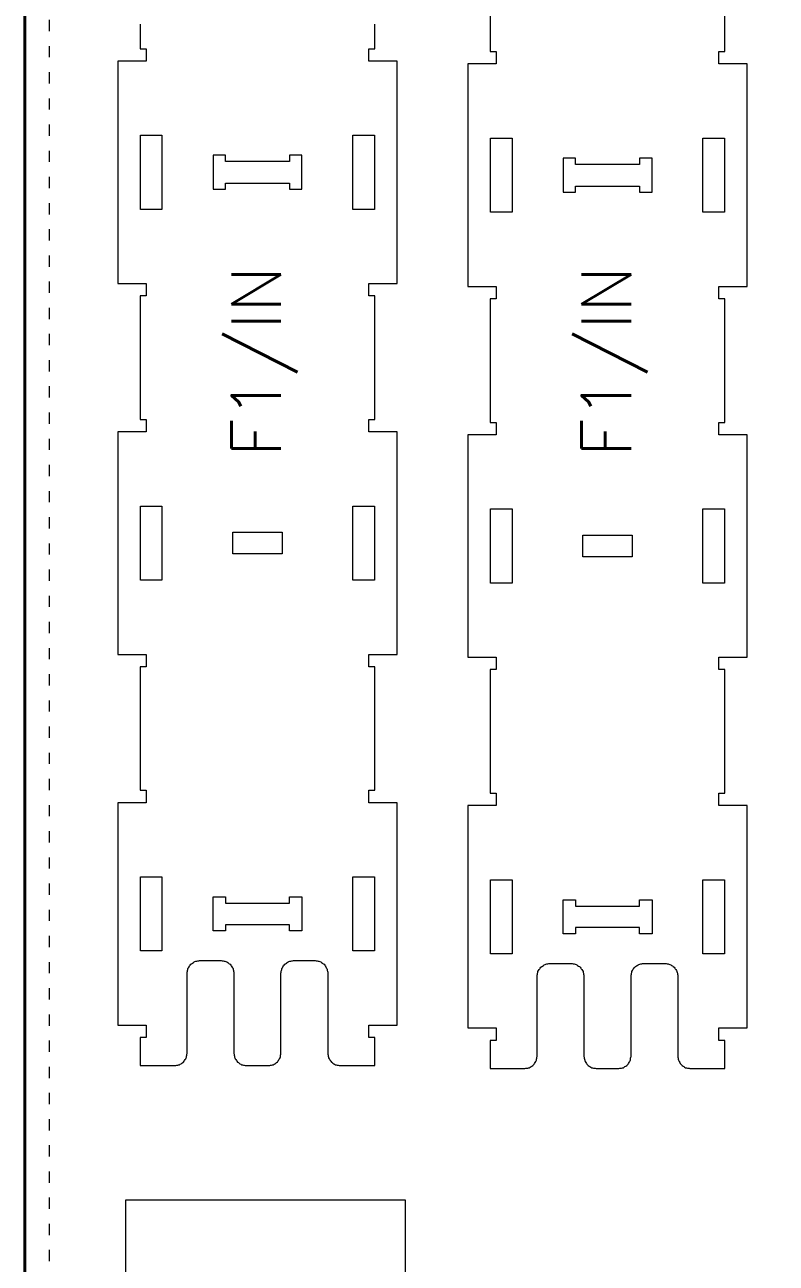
# Model space of a CAD drawing. Header units: millimetres. Extents: x 481 to 28351, y -1147 to 6765.
# Drawn here: x 5464 to 6073, y 4761 to 5763 of the extents above; entities that cross this region are included whole.
import ezdxf

# ---------------------------------------------------------------- set-up
doc = ezdxf.new("R2010")
doc.units = ezdxf.units.MM
doc.linetypes.add('DGN Style 5', pattern=[21.175771, 9.07533, -12.10044])
for name, color, linetype, lineweight in [('0_NOPRINT_TOLERANCE', 7, 'DGN Style 5', 0), ('BOARD_18MM_BIRCH-PLY', 73, 'Continuous', 40), ('CUTOUT_18MM_INSIDE', 151, 'Continuous', 0), ('CUTOUT_18MM_OUTSIDE', 201, 'Continuous', 0)]:
    doc.layers.add(name, color=color, linetype=linetype, lineweight=lineweight)
doc.layers.add('1_ANYTOOL_1MMDEEP_INSIDE', color=2, linetype='Continuous')
doc.styles.get("Standard").update_dxf_attribs({"font": 'romans.shx', "bigfont": 'hztxt.shx'})

msp = doc.modelspace()

# ---------------------------------------------------------------- linework, layer by layer
at = {"layer": '0_NOPRINT_TOLERANCE'}
msp.add_lwpolyline([(5484.3, 6463.6), (6664.3, 6463.6), (6664.3, 4063.6), (5484.3, 4063.6)], close=True, dxfattribs=at)
msp.add_lwpolyline([(5484.3, 6463.6), (6664.3, 6463.6), (6664.3, 4063.6), (5484.3, 4063.6)], close=True, dxfattribs=at)
at = {"layer": 'BOARD_18MM_BIRCH-PLY'}
msp.add_lwpolyline([(5464.3, 6483.6), (6684.3, 6483.6), (6684.3, 4043.6), (5464.3, 4043.6), (5464.3, 6483.6)], dxfattribs=at)
at = {"layer": 'CUTOUT_18MM_INSIDE'}
for points in [[(5575.4, 5613.4), (5571.8, 5613.4), (5568.7, 5613.4), (5565.1, 5613.4), (5561.5, 5613.4), (5557.9, 5613.4), (5557.9, 5625.4), (5557.9, 5637.4), (5557.9, 5649.4), (5557.9, 5661.4), (5557.9, 5673.4), (5561.5, 5673.4), (5565.1, 5673.4), (5568.7, 5673.4), (5571.8, 5673.4), (5575.4, 5673.4), (5575.4, 5667.4), (5575.4, 5661.4), (5575.4, 5655.4), (5575.4, 5649.4), (5575.4, 5643.4), (5575.4, 5637.4), (5575.4, 5631.4), (5575.4, 5625.4), (5575.4, 5619.4)], [(5729.9, 5673.4), (5733.5, 5673.4), (5736.9, 5673.4), (5740.2, 5673.4), (5743.8, 5673.4), (5747.4, 5673.4), (5747.4, 5661.4), (5747.4, 5649.4), (5747.4, 5637.4), (5747.4, 5625.4), (5747.4, 5613.4), (5743.8, 5613.4), (5740.2, 5613.4), (5736.9, 5613.4), (5733.5, 5613.4), (5729.9, 5613.4), (5729.9, 5619.4), (5729.9, 5625.4), (5729.9, 5631.4), (5729.9, 5637.4), (5729.9, 5643.4), (5729.9, 5649.4), (5729.9, 5655.4), (5729.9, 5661.4), (5729.9, 5667.4)], [(5858.7, 5611.1), (5855.1, 5611.1), (5852, 5611.1), (5848.4, 5611.1), (5844.8, 5611.1), (5841.2, 5611.1), (5841.2, 5623.1), (5841.2, 5635.1), (5841.2, 5647.1), (5841.2, 5659.1), (5841.2, 5671.1), (5844.8, 5671.1), (5848.4, 5671.1), (5852, 5671.1), (5855.1, 5671.1), (5858.7, 5671.1), (5858.7, 5665.1), (5858.7, 5659.1), (5858.7, 5653.1), (5858.7, 5647.1), (5858.7, 5641.1), (5858.7, 5635.1), (5858.7, 5629.1), (5858.7, 5623.1), (5858.7, 5617.1)], [(6013.2, 5671.1), (6016.8, 5671.1), (6020.2, 5671.1), (6023.5, 5671.1), (6027.1, 5671.1), (6030.7, 5671.1), (6030.7, 5659.1), (6030.7, 5647.1), (6030.7, 5635.1), (6030.7, 5623.1), (6030.7, 5611.1), (6027.1, 5611.1), (6023.5, 5611.1), (6020.2, 5611.1), (6016.8, 5611.1), (6013.2, 5611.1), (6013.2, 5617.1), (6013.2, 5623.1), (6013.2, 5629.1), (6013.2, 5635.1), (6013.2, 5641.1), (6013.2, 5647.1), (6013.2, 5653.1), (6013.2, 5659.1), (6013.2, 5665.1)], [(5688.7, 5629.7), (5688.7, 5635.3), (5688.7, 5640.6), (5688.7, 5646.2), (5688.7, 5651.6), (5688.7, 5657.2), (5686.7, 5657.2), (5684.7, 5657.2), (5682.7, 5657.2), (5680.7, 5657.2), (5678.7, 5657.2), (5678.7, 5656.2), (5678.7, 5655.2), (5678.7, 5654.2), (5678.7, 5653.2), (5678.7, 5652.2), (5677.5, 5652.2), (5676.3, 5652.2), (5675.1, 5652.2), (5673.9, 5652.2), (5672.7, 5652.2), (5664.7, 5652.2), (5656.7, 5652.2), (5648.7, 5652.2), (5640.7, 5652.2), (5632.7, 5652.2), (5631.5, 5652.2), (5630.3, 5652.2), (5629.1, 5652.2), (5627.9, 5652.2), (5626.7, 5652.2), (5626.7, 5653.2), (5626.7, 5654.2), (5626.7, 5655.2), (5626.7, 5656.2), (5626.7, 5657.2), (5624.7, 5657.2), (5622.7, 5657.2), (5620.7, 5657.2), (5618.7, 5657.2), (5616.7, 5657.2), (5616.7, 5651.6), (5616.7, 5646.2), (5616.7, 5640.6), (5616.7, 5635.3), (5616.7, 5629.7), (5618.7, 5629.7), (5620.7, 5629.7), (5622.7, 5629.7), (5624.7, 5629.7), (5626.7, 5629.7), (5626.7, 5630.7), (5626.7, 5631.7), (5626.7, 5632.7), (5626.7, 5633.7), (5626.7, 5634.7), (5627.9, 5634.7), (5629.1, 5634.7), (5630.3, 5634.7), (5631.5, 5634.7), (5632.7, 5634.7), (5640.7, 5634.7), (5648.7, 5634.7), (5656.7, 5634.7), (5664.7, 5634.7), (5672.7, 5634.7), (5673.9, 5634.7), (5675.1, 5634.7), (5676.3, 5634.7), (5677.5, 5634.7), (5678.7, 5634.7), (5678.7, 5633.7), (5678.7, 5632.7), (5678.7, 5631.7), (5678.7, 5630.7), (5678.7, 5629.7), (5680.7, 5629.7), (5682.7, 5629.7), (5684.7, 5629.7), (5686.7, 5629.7)], [(5972, 5627.3), (5972, 5632.9), (5972, 5638.3), (5972, 5643.9), (5972, 5649.2), (5972, 5654.8), (5970, 5654.8), (5968, 5654.8), (5966, 5654.8), (5964, 5654.8), (5962, 5654.8), (5962, 5653.8), (5962, 5652.8), (5962, 5651.8), (5962, 5650.8), (5962, 5649.8), (5960.8, 5649.8), (5959.6, 5649.8), (5958.4, 5649.8), (5957.2, 5649.8), (5956, 5649.8), (5948, 5649.8), (5940, 5649.8), (5932, 5649.8), (5924, 5649.8), (5916, 5649.8), (5914.8, 5649.8), (5913.6, 5649.8), (5912.4, 5649.8), (5911.2, 5649.8), (5910, 5649.8), (5910, 5650.8), (5910, 5651.8), (5910, 5652.8), (5910, 5653.8), (5910, 5654.8), (5908, 5654.8), (5906, 5654.8), (5904, 5654.8), (5902, 5654.8), (5900, 5654.8), (5900, 5649.2), (5900, 5643.9), (5900, 5638.3), (5900, 5632.9), (5900, 5627.3), (5902, 5627.3), (5904, 5627.3), (5906, 5627.3), (5908, 5627.3), (5910, 5627.3), (5910, 5628.3), (5910, 5629.3), (5910, 5630.3), (5910, 5631.3), (5910, 5632.3), (5911.2, 5632.3), (5912.4, 5632.3), (5913.6, 5632.3), (5914.8, 5632.3), (5916, 5632.3), (5924, 5632.3), (5932, 5632.3), (5940, 5632.3), (5948, 5632.3), (5956, 5632.3), (5957.2, 5632.3), (5958.4, 5632.3), (5959.6, 5632.3), (5960.8, 5632.3), (5962, 5632.3), (5962, 5631.3), (5962, 5630.3), (5962, 5629.3), (5962, 5628.3), (5962, 5627.3), (5964, 5627.3), (5966, 5627.3), (5968, 5627.3), (5970, 5627.3)], [(5575.4, 5373.4), (5575.4, 5361.4), (5575.4, 5349.4), (5575.4, 5337.4), (5575.4, 5325.4), (5575.4, 5313.4), (5571.8, 5313.4), (5568.7, 5313.4), (5565.1, 5313.4), (5561.5, 5313.4), (5557.9, 5313.4), (5557.9, 5325.4), (5557.9, 5337.4), (5557.9, 5349.4), (5557.9, 5361.4), (5557.9, 5373.4), (5561.5, 5373.4), (5565.1, 5373.4), (5568.7, 5373.4), (5571.8, 5373.4)], [(5747.4, 5313.4), (5743.8, 5313.4), (5740.2, 5313.4), (5736.9, 5313.4), (5733.5, 5313.4), (5729.9, 5313.4), (5729.9, 5325.4), (5729.9, 5337.4), (5729.9, 5349.4), (5729.9, 5361.4), (5729.9, 5373.4), (5733.5, 5373.4), (5736.9, 5373.4), (5740.2, 5373.4), (5743.8, 5373.4), (5747.4, 5373.4), (5747.4, 5361.4), (5747.4, 5349.4), (5747.4, 5337.4), (5747.4, 5325.4)], [(5858.7, 5371.1), (5858.7, 5359.1), (5858.7, 5347.1), (5858.7, 5335.1), (5858.7, 5323.1), (5858.7, 5311.1), (5855.1, 5311.1), (5852, 5311.1), (5848.4, 5311.1), (5844.8, 5311.1), (5841.2, 5311.1), (5841.2, 5323.1), (5841.2, 5335.1), (5841.2, 5347.1), (5841.2, 5359.1), (5841.2, 5371.1), (5844.8, 5371.1), (5848.4, 5371.1), (5852, 5371.1), (5855.1, 5371.1)], [(6030.7, 5311.1), (6027.1, 5311.1), (6023.5, 5311.1), (6020.2, 5311.1), (6016.8, 5311.1), (6013.2, 5311.1), (6013.2, 5323.1), (6013.2, 5335.1), (6013.2, 5347.1), (6013.2, 5359.1), (6013.2, 5371.1), (6016.8, 5371.1), (6020.2, 5371.1), (6023.5, 5371.1), (6027.1, 5371.1), (6030.7, 5371.1), (6030.7, 5359.1), (6030.7, 5347.1), (6030.7, 5335.1), (6030.7, 5323.1)], [(5632.7, 5352.2), (5640.7, 5352.2), (5648.7, 5352.2), (5656.7, 5352.2), (5664.7, 5352.2), (5672.7, 5352.2), (5672.7, 5348.6), (5672.7, 5345.2), (5672.7, 5341.9), (5672.7, 5338.3), (5672.7, 5334.7), (5664.7, 5334.7), (5656.7, 5334.7), (5648.7, 5334.7), (5640.7, 5334.7), (5632.7, 5334.7), (5632.7, 5338.3), (5632.7, 5341.9), (5632.7, 5345.2), (5632.7, 5348.6)], [(5916, 5349.8), (5924, 5349.8), (5932, 5349.8), (5940, 5349.8), (5948, 5349.8), (5956, 5349.8), (5956, 5346.2), (5956, 5342.9), (5956, 5339.5), (5956, 5335.9), (5956, 5332.3), (5948, 5332.3), (5940, 5332.3), (5932, 5332.3), (5924, 5332.3), (5916, 5332.3), (5916, 5335.9), (5916, 5339.5), (5916, 5342.9), (5916, 5346.2)], [(5575.4, 5073.4), (5575.4, 5061.4), (5575.4, 5049.4), (5575.4, 5037.4), (5575.4, 5025.4), (5575.4, 5013.4), (5571.8, 5013.4), (5568.7, 5013.4), (5565.1, 5013.4), (5561.5, 5013.4), (5557.9, 5013.4), (5557.9, 5025.4), (5557.9, 5037.4), (5557.9, 5049.4), (5557.9, 5061.4), (5557.9, 5073.4), (5561.5, 5073.4), (5565.1, 5073.4), (5568.7, 5073.4), (5571.8, 5073.4)], [(5747.4, 5013.4), (5743.8, 5013.4), (5740.2, 5013.4), (5736.9, 5013.4), (5733.5, 5013.4), (5729.9, 5013.4), (5729.9, 5025.4), (5729.9, 5037.4), (5729.9, 5049.4), (5729.9, 5061.4), (5729.9, 5073.4), (5733.5, 5073.4), (5736.9, 5073.4), (5740.2, 5073.4), (5743.8, 5073.4), (5747.4, 5073.4), (5747.4, 5061.4), (5747.4, 5049.4), (5747.4, 5037.4), (5747.4, 5025.4)], [(5858.7, 5071.1), (5858.7, 5059.1), (5858.7, 5047.1), (5858.7, 5035.1), (5858.7, 5023.1), (5858.7, 5011.1), (5855.1, 5011.1), (5852, 5011.1), (5848.4, 5011.1), (5844.8, 5011.1), (5841.2, 5011.1), (5841.2, 5023.1), (5841.2, 5035.1), (5841.2, 5047.1), (5841.2, 5059.1), (5841.2, 5071.1), (5844.8, 5071.1), (5848.4, 5071.1), (5852, 5071.1), (5855.1, 5071.1)], [(6030.7, 5011.1), (6027.1, 5011.1), (6023.5, 5011.1), (6020.2, 5011.1), (6016.8, 5011.1), (6013.2, 5011.1), (6013.2, 5023.1), (6013.2, 5035.1), (6013.2, 5047.1), (6013.2, 5059.1), (6013.2, 5071.1), (6016.8, 5071.1), (6020.2, 5071.1), (6023.5, 5071.1), (6027.1, 5071.1), (6030.7, 5071.1), (6030.7, 5059.1), (6030.7, 5047.1), (6030.7, 5035.1), (6030.7, 5023.1)], [(5678.7, 5029.7), (5678.7, 5030.7), (5678.7, 5031.7), (5678.7, 5032.7), (5678.7, 5033.7), (5678.7, 5034.7), (5668.3, 5034.7), (5657.9, 5034.7), (5647.5, 5034.7), (5637.1, 5034.7), (5626.7, 5034.7), (5626.7, 5033.7), (5626.7, 5032.7), (5626.7, 5031.7), (5626.7, 5030.7), (5626.7, 5029.7), (5624.7, 5029.7), (5622.7, 5029.7), (5620.7, 5029.7), (5618.7, 5029.7), (5616.7, 5029.7), (5616.7, 5035.3), (5616.7, 5040.6), (5616.7, 5046), (5616.7, 5051.6), (5616.7, 5057.2), (5618.7, 5057.2), (5620.7, 5057.2), (5622.7, 5057.2), (5624.7, 5057.2), (5626.7, 5057.2), (5626.7, 5056.2), (5626.7, 5055.2), (5626.7, 5054.2), (5626.7, 5053.2), (5626.7, 5052.2), (5637.1, 5052.2), (5647.5, 5052.2), (5657.9, 5052.2), (5668.3, 5052.2), (5678.7, 5052.2), (5678.7, 5053.2), (5678.7, 5054.2), (5678.7, 5055.2), (5678.7, 5056.2), (5678.7, 5057.2), (5680.7, 5057.2), (5682.7, 5057.2), (5684.7, 5057.2), (5686.7, 5057.2), (5688.7, 5057.2), (5688.7, 5051.6), (5688.7, 5046), (5688.7, 5040.6), (5688.7, 5035.3), (5688.7, 5029.7), (5686.7, 5029.7), (5684.7, 5029.7), (5682.7, 5029.7), (5680.7, 5029.7)], [(5962, 5027.3), (5962, 5028.3), (5962, 5029.3), (5962, 5030.3), (5962, 5031.3), (5962, 5032.3), (5951.6, 5032.3), (5941.2, 5032.3), (5930.8, 5032.3), (5920.4, 5032.3), (5910, 5032.3), (5910, 5031.3), (5910, 5030.3), (5910, 5029.3), (5910, 5028.3), (5910, 5027.3), (5908, 5027.3), (5906, 5027.3), (5904, 5027.3), (5902, 5027.3), (5900, 5027.3), (5900, 5032.9), (5900, 5038.3), (5900, 5043.6), (5900, 5049.2), (5900, 5054.8), (5902, 5054.8), (5904, 5054.8), (5906, 5054.8), (5908, 5054.8), (5910, 5054.8), (5910, 5053.8), (5910, 5052.8), (5910, 5051.8), (5910, 5050.8), (5910, 5049.8), (5920.4, 5049.8), (5930.8, 5049.8), (5941.2, 5049.8), (5951.6, 5049.8), (5962, 5049.8), (5962, 5050.8), (5962, 5051.8), (5962, 5052.8), (5962, 5053.8), (5962, 5054.8), (5964, 5054.8), (5966, 5054.8), (5968, 5054.8), (5970, 5054.8), (5972, 5054.8), (5972, 5049.2), (5972, 5043.6), (5972, 5038.3), (5972, 5032.9), (5972, 5027.3), (5970, 5027.3), (5968, 5027.3), (5966, 5027.3), (5964, 5027.3)]]:
    msp.add_lwpolyline(points, close=True, dxfattribs=at)
at = {"layer": 'CUTOUT_18MM_OUTSIDE'}
for points in [[(5841, 5781.1), (5841, 5761.1), (5841, 5741.1), (5842, 5741.1), (5843, 5741.1), (5844, 5741.1), (5845, 5741.1), (5846, 5741.1), (5846, 5739.1), (5846, 5737.1), (5846, 5735.1), (5846, 5733.1), (5846, 5731.1), (5841.4, 5731.1), (5836.8, 5731.1), (5832.2, 5731.1), (5827.6, 5731.1), (5823, 5731.1), (5823, 5695.1), (5823, 5659.1), (5823, 5623.1), (5823, 5587.1), (5823, 5551.1), (5827.6, 5551.1), (5832.2, 5551.1), (5836.8, 5551.1), (5841.4, 5551.1), (5846, 5551.1), (5846, 5549.1), (5846, 5547.1), (5846, 5545.1), (5846, 5543.1), (5846, 5541.1), (5845, 5541.1), (5844, 5541.1), (5843, 5541.1), (5842, 5541.1), (5841, 5541.1), (5841, 5531.1), (5841, 5521.1), (5841, 5511.1), (5841, 5501.1), (5841, 5491.1), (5841, 5481.1), (5841, 5471.1), (5841, 5461.1), (5841, 5451.1), (5841, 5441.1), (5842, 5441.1), (5843, 5441.1), (5844, 5441.1), (5845, 5441.1), (5846, 5441.1), (5846, 5439.1), (5846, 5437.1), (5846, 5435.1), (5846, 5433.1), (5846, 5431.1), (5841.4, 5431.1), (5836.8, 5431.1), (5832.2, 5431.1), (5827.6, 5431.1), (5823, 5431.1), (5823, 5395.1), (5823, 5359.1), (5823, 5323.1), (5823, 5287.1), (5823, 5251.1), (5827.6, 5251.1), (5832.2, 5251.1), (5836.8, 5251.1), (5841.4, 5251.1), (5846, 5251.1), (5846, 5249.1), (5846, 5247.1), (5846, 5245.1), (5846, 5243.1), (5846, 5241.1), (5845, 5241.1), (5844, 5241.1), (5843, 5241.1), (5842, 5241.1), (5841, 5241.1), (5841, 5221.1), (5841, 5201.1), (5841, 5181.1), (5841, 5161.1), (5841, 5141.1), (5842, 5141.1), (5843, 5141.1), (5844, 5141.1), (5845, 5141.1), (5846, 5141.1), (5846, 5139.1), (5846, 5137.1), (5846, 5135.1), (5846, 5133.1), (5846, 5131.1), (5841.4, 5131.1), (5836.8, 5131.1), (5832.2, 5131.1), (5827.6, 5131.1), (5823, 5131.1), (5823, 5095.1), (5823, 5059.1), (5823, 5023.1), (5823, 4987.1), (5823, 4951.1), (5827.6, 4951.1), (5832.2, 4951.1), (5836.8, 4951.1), (5841.4, 4951.1), (5846, 4951.1), (5846, 4949.1), (5846, 4947.1), (5846, 4945.1), (5846, 4943.1), (5846, 4941.1), (5845, 4941.1), (5844, 4941.1), (5843, 4941.1), (5842, 4941.1), (5841, 4941.1), (5841, 4936.5), (5841, 4932), (5841, 4927.4), (5841, 4922.9), (5841, 4918.3), (5846.6, 4918.3), (5852.3, 4918.3), (5857.9, 4918.3), (5863.5, 4918.3), (5869.2, 4918.3), (5869.9, 4918.5), (5870.6, 4918.6), (5871.4, 4918.7), (5872.1, 4918.9), (5872.8, 4919), (5873.5, 4919.5), (5874.1, 4919.9), (5874.8, 4920.3), (5875.5, 4920.8), (5876.1, 4921.2), (5876.6, 4921.9), (5877, 4922.5), (5877.4, 4923.2), (5877.9, 4923.9), (5878.3, 4924.5), (5878.5, 4925.2), (5878.6, 4926), (5878.7, 4926.7), (5878.9, 4927.4), (5879, 4928.1), (5879, 4941.1), (5879, 4954.1), (5879, 4967.1), (5879, 4980.1), (5879, 4993.1), (5879.1, 4993.9), (5879.3, 4994.6), (5879.4, 4995.4), (5879.6, 4996.1), (5879.7, 4996.9), (5880.2, 4997.6), (5880.6, 4998.3), (5881.1, 4999), (5881.5, 4999.6), (5882, 5000.3), (5882.7, 5000.8), (5883.4, 5001.2), (5884.1, 5001.7), (5884.8, 5002.2), (5885.4, 5002.6), (5886.2, 5002.8), (5886.9, 5002.9), (5887.7, 5003), (5888.4, 5003.2), (5889.2, 5003.3), (5892.7, 5003.3), (5896.2, 5003.3), (5899.7, 5003.3), (5903.2, 5003.3), (5906.7, 5003.3), (5907.5, 5003.2), (5908.2, 5003), (5909, 5002.9), (5909.7, 5002.8), (5910.5, 5002.6), (5911.2, 5002.2), (5911.8, 5001.7), (5912.5, 5001.2), (5913.2, 5000.8), (5913.9, 5000.3), (5914.4, 4999.6), (5914.8, 4999), (5915.3, 4998.3), (5915.7, 4997.6), (5916.2, 4996.9), (5916.3, 4996.1), (5916.5, 4995.4), (5916.6, 4994.6), (5916.8, 4993.9), (5916.9, 4993.1), (5916.9, 4980.1), (5916.9, 4967.1), (5916.9, 4954.1), (5916.9, 4941.1), (5916.9, 4928.1), (5917, 4927.4), (5917.2, 4926.7), (5917.3, 4926), (5917.5, 4925.2), (5917.6, 4924.5), (5918, 4923.9), (5918.5, 4923.2), (5918.9, 4922.5), (5919.3, 4921.9), (5919.8, 4921.2), (5920.4, 4920.8), (5921.1, 4920.3), (5921.8, 4919.9), (5922.4, 4919.5), (5923.1, 4919), (5923.8, 4918.9), (5924.6, 4918.7), (5925.3, 4918.6), (5926, 4918.5), (5926.7, 4918.3), (5930.4, 4918.3), (5934.1, 4918.3), (5937.8, 4918.3), (5941.5, 4918.3), (5945.2, 4918.3), (5945.9, 4918.5), (5946.6, 4918.6), (5947.4, 4918.7), (5948.1, 4918.9), (5948.8, 4919), (5949.5, 4919.5), (5950.1, 4919.9), (5950.8, 4920.3), (5951.5, 4920.8), (5952.1, 4921.2), (5952.6, 4921.9), (5953, 4922.5), (5953.4, 4923.2), (5953.9, 4923.9), (5954.3, 4924.5), (5954.5, 4925.3), (5954.6, 4926), (5954.7, 4926.7), (5954.9, 4927.4), (5955, 4928.1), (5955, 4941.1), (5955, 4954.1), (5955, 4967.1), (5955, 4980.1), (5955, 4993.1), (5955.2, 4993.9), (5955.3, 4994.6), (5955.4, 4995.4), (5955.6, 4996.1), (5955.7, 4996.9), (5956.2, 4997.6), (5956.6, 4998.3), (5957.1, 4999), (5957.5, 4999.7), (5958, 5000.3), (5958.7, 5000.8), (5959.4, 5001.3), (5960.1, 5001.7), (5960.8, 5002.2), (5961.4, 5002.6), (5962.2, 5002.8), (5962.9, 5002.9), (5963.7, 5003), (5964.4, 5003.2), (5965.2, 5003.3), (5968.7, 5003.3), (5972.2, 5003.3), (5975.7, 5003.3), (5979.2, 5003.3), (5982.7, 5003.3), (5983.5, 5003.2), (5984.2, 5003), (5985, 5002.9), (5985.7, 5002.8), (5986.5, 5002.6), (5987.2, 5002.2), (5987.8, 5001.7), (5988.5, 5001.3), (5989.2, 5000.8), (5989.9, 5000.3), (5990.4, 4999.6), (5990.8, 4999), (5991.3, 4998.3), (5991.7, 4997.6), (5992.2, 4996.9), (5992.3, 4996.1), (5992.5, 4995.4), (5992.6, 4994.6), (5992.8, 4993.9), (5992.9, 4993.1), (5992.9, 4980.1), (5992.9, 4967.1), (5992.9, 4954.1), (5992.9, 4941.1), (5992.9, 4928.1), (5993, 4927.4), (5993.2, 4926.7), (5993.3, 4926), (5993.5, 4925.2), (5993.6, 4924.5), (5994, 4923.9), (5994.5, 4923.2), (5994.9, 4922.5), (5995.3, 4921.9), (5995.8, 4921.2), (5996.4, 4920.8), (5997.1, 4920.3), (5997.8, 4919.9), (5998.4, 4919.5), (5999.1, 4919), (5999.8, 4918.9), (6000.6, 4918.7), (6001.3, 4918.6), (6002, 4918.5), (6002.7, 4918.3), (6008.4, 4918.3), (6014, 4918.3), (6019.7, 4918.3), (6025.3, 4918.3), (6031, 4918.3), (6031, 4922.9), (6031, 4927.4), (6031, 4932), (6031, 4936.5), (6031, 4941.1), (6030, 4941.1), (6029, 4941.1), (6028, 4941.1), (6027, 4941.1), (6026, 4941.1), (6026, 4943.1), (6026, 4945.1), (6026, 4947.1), (6026, 4949.1), (6026, 4951.1), (6030.6, 4951.1), (6035.2, 4951.1), (6039.8, 4951.1), (6044.4, 4951.1), (6049, 4951.1), (6049, 4987.1), (6049, 5023.1), (6049, 5059.1), (6049, 5095.1), (6049, 5131.1), (6044.4, 5131.1), (6039.8, 5131.1), (6035.2, 5131.1), (6030.6, 5131.1), (6026, 5131.1), (6026, 5133.1), (6026, 5135.1), (6026, 5137.1), (6026, 5139.1), (6026, 5141.1), (6027, 5141.1), (6028, 5141.1), (6029, 5141.1), (6030, 5141.1), (6031, 5141.1), (6031, 5161.1), (6031, 5181.1), (6031, 5201.1), (6031, 5221.1), (6031, 5241.1), (6030, 5241.1), (6029, 5241.1), (6028, 5241.1), (6027, 5241.1), (6026, 5241.1), (6026, 5243.1), (6026, 5245.1), (6026, 5247.1), (6026, 5249.1), (6026, 5251.1), (6030.6, 5251.1), (6035.2, 5251.1), (6039.8, 5251.1), (6044.4, 5251.1), (6049, 5251.1), (6049, 5287.1), (6049, 5323.1), (6049, 5359.1), (6049, 5395.1), (6049, 5431.1), (6044.4, 5431.1), (6039.8, 5431.1), (6035.2, 5431.1), (6030.6, 5431.1), (6026, 5431.1), (6026, 5433.1), (6026, 5435.1), (6026, 5437.1), (6026, 5439.1), (6026, 5441.1), (6027, 5441.1), (6028, 5441.1), (6029, 5441.1), (6030, 5441.1), (6031, 5441.1), (6031, 5461.1), (6031, 5481.1), (6031, 5501.1), (6031, 5521.1), (6031, 5541.1), (6030, 5541.1), (6029, 5541.1), (6028, 5541.1), (6027, 5541.1), (6026, 5541.1), (6026, 5543.1), (6026, 5545.1), (6026, 5547.1), (6026, 5549.1), (6026, 5551.1), (6030.6, 5551.1), (6035.2, 5551.1), (6039.8, 5551.1), (6044.4, 5551.1), (6049, 5551.1), (6049, 5587.1), (6049, 5623.1), (6049, 5659.1), (6049, 5695.1), (6049, 5731.1), (6044.4, 5731.1), (6039.8, 5731.1), (6035.2, 5731.1), (6030.6, 5731.1), (6026, 5731.1), (6026, 5733.1), (6026, 5735.1), (6026, 5737.1), (6026, 5739.1), (6026, 5741.1), (6027, 5741.1), (6028, 5741.1), (6029, 5741.1), (6030, 5741.1), (6031, 5741.1), (6031, 5761.1), (6031, 5781.1)], [(5557.7, 5763.4), (5557.7, 5743.4), (5558.7, 5743.4), (5559.7, 5743.4), (5560.7, 5743.4), (5561.7, 5743.4), (5562.7, 5743.4), (5562.7, 5741.4), (5562.7, 5739.4), (5562.7, 5737.4), (5562.7, 5735.4), (5562.7, 5733.4), (5558.1, 5733.4), (5553.5, 5733.4), (5548.9, 5733.4), (5544.3, 5733.4), (5539.7, 5733.4), (5539.7, 5697.4), (5539.7, 5661.4), (5539.7, 5625.4), (5539.7, 5589.4), (5539.7, 5553.4), (5544.3, 5553.4), (5548.9, 5553.4), (5553.5, 5553.4), (5558.1, 5553.4), (5562.7, 5553.4), (5562.7, 5551.4), (5562.7, 5549.4), (5562.7, 5547.4), (5562.7, 5545.4), (5562.7, 5543.4), (5561.7, 5543.4), (5560.7, 5543.4), (5559.7, 5543.4), (5558.7, 5543.4), (5557.7, 5543.4), (5557.7, 5533.4), (5557.7, 5523.4), (5557.7, 5513.4), (5557.7, 5503.4), (5557.7, 5493.4), (5557.7, 5483.4), (5557.7, 5473.4), (5557.7, 5463.4), (5557.7, 5453.4), (5557.7, 5443.4), (5558.7, 5443.4), (5559.7, 5443.4), (5560.7, 5443.4), (5561.7, 5443.4), (5562.7, 5443.4), (5562.7, 5441.4), (5562.7, 5439.4), (5562.7, 5437.4), (5562.7, 5435.4), (5562.7, 5433.4), (5558.1, 5433.4), (5553.5, 5433.4), (5548.9, 5433.4), (5544.3, 5433.4), (5539.7, 5433.4), (5539.7, 5397.4), (5539.7, 5361.4), (5539.7, 5325.4), (5539.7, 5289.4), (5539.7, 5253.4), (5544.3, 5253.4), (5548.9, 5253.4), (5553.5, 5253.4), (5558.1, 5253.4), (5562.7, 5253.4), (5562.7, 5251.4), (5562.7, 5249.4), (5562.7, 5247.4), (5562.7, 5245.4), (5562.7, 5243.4), (5561.7, 5243.4), (5560.7, 5243.4), (5559.7, 5243.4), (5558.7, 5243.4), (5557.7, 5243.4), (5557.7, 5223.4), (5557.7, 5203.4), (5557.7, 5183.4), (5557.7, 5163.4), (5557.7, 5143.4), (5558.7, 5143.4), (5559.7, 5143.4), (5560.7, 5143.4), (5561.7, 5143.4), (5562.7, 5143.4), (5562.7, 5141.4), (5562.7, 5139.4), (5562.7, 5137.4), (5562.7, 5135.4), (5562.7, 5133.4), (5558.1, 5133.4), (5553.5, 5133.4), (5548.9, 5133.4), (5544.3, 5133.4), (5539.7, 5133.4), (5539.7, 5097.4), (5539.7, 5061.4), (5539.7, 5025.4), (5539.7, 4989.4), (5539.7, 4953.4), (5544.3, 4953.4), (5548.9, 4953.4), (5553.5, 4953.4), (5558.1, 4953.4), (5562.7, 4953.4), (5562.7, 4951.4), (5562.7, 4949.4), (5562.7, 4947.4), (5562.7, 4945.4), (5562.7, 4943.4), (5561.7, 4943.4), (5560.7, 4943.4), (5559.7, 4943.4), (5558.7, 4943.4), (5557.7, 4943.4), (5557.7, 4938.9), (5557.7, 4934.3), (5557.7, 4929.8), (5557.7, 4925.2), (5557.7, 4920.7), (5563.3, 4920.7), (5569, 4920.7), (5574.6, 4920.7), (5580.2, 4920.7), (5585.9, 4920.7), (5586.6, 4920.8), (5587.3, 4920.9), (5588.1, 4921.1), (5588.8, 4921.2), (5589.5, 4921.4), (5590.2, 4921.8), (5590.8, 4922.2), (5591.5, 4922.7), (5592.2, 4923.1), (5592.8, 4923.5), (5593.3, 4924.2), (5593.7, 4924.9), (5594.1, 4925.5), (5594.6, 4926.2), (5595, 4926.9), (5595.2, 4927.6), (5595.3, 4928.3), (5595.4, 4929), (5595.6, 4929.8), (5595.7, 4930.5), (5595.7, 4943.5), (5595.7, 4956.5), (5595.7, 4969.5), (5595.7, 4982.5), (5595.7, 4995.5), (5595.9, 4996.2), (5596, 4997), (5596.1, 4997.7), (5596.3, 4998.5), (5596.4, 4999.2), (5596.9, 4999.9), (5597.3, 5000.6), (5597.8, 5001.3), (5598.2, 5002), (5598.7, 5002.7), (5599.4, 5003.1), (5600.1, 5003.6), (5600.8, 5004), (5601.5, 5004.5), (5602.1, 5005), (5602.9, 5005.1), (5603.6, 5005.2), (5604.4, 5005.4), (5605.1, 5005.5), (5605.9, 5005.7), (5609.4, 5005.7), (5612.9, 5005.7), (5616.4, 5005.7), (5619.9, 5005.7), (5623.4, 5005.7), (5624.2, 5005.5), (5624.9, 5005.4), (5625.7, 5005.2), (5626.4, 5005.1), (5627.2, 5005), (5627.9, 5004.5), (5628.6, 5004), (5629.2, 5003.6), (5629.9, 5003.1), (5630.6, 5002.7), (5631.1, 5002), (5631.5, 5001.3), (5632, 5000.6), (5632.4, 4999.9), (5632.9, 4999.2), (5633, 4998.5), (5633.2, 4997.7), (5633.3, 4997), (5633.5, 4996.2), (5633.6, 4995.5), (5633.6, 4982.5), (5633.6, 4969.5), (5633.6, 4956.5), (5633.6, 4943.5), (5633.6, 4930.5), (5633.8, 4929.8), (5633.9, 4929), (5634, 4928.3), (5634.2, 4927.6), (5634.3, 4926.9), (5634.7, 4926.2), (5635.2, 4925.5), (5635.6, 4924.9), (5636.1, 4924.2), (5636.5, 4923.5), (5637.2, 4923.1), (5637.8, 4922.7), (5638.5, 4922.2), (5639.1, 4921.8), (5639.8, 4921.4), (5640.5, 4921.2), (5641.3, 4921.1), (5642, 4921), (5642.7, 4920.8), (5643.4, 4920.7), (5647.1, 4920.7), (5650.8, 4920.7), (5654.5, 4920.7), (5658.2, 4920.7), (5661.9, 4920.7), (5662.6, 4920.8), (5663.3, 4920.9), (5664.1, 4921.1), (5664.8, 4921.2), (5665.5, 4921.4), (5666.2, 4921.8), (5666.8, 4922.2), (5667.5, 4922.7), (5668.2, 4923.1), (5668.8, 4923.5), (5669.3, 4924.2), (5669.7, 4924.9), (5670.1, 4925.5), (5670.6, 4926.2), (5671, 4926.9), (5671.2, 4927.6), (5671.3, 4928.3), (5671.4, 4929), (5671.6, 4929.8), (5671.7, 4930.5), (5671.7, 4943.5), (5671.7, 4956.5), (5671.7, 4969.5), (5671.7, 4982.5), (5671.7, 4995.5), (5671.9, 4996.2), (5672, 4997), (5672.1, 4997.7), (5672.3, 4998.5), (5672.4, 4999.2), (5672.9, 4999.9), (5673.3, 5000.6), (5673.8, 5001.3), (5674.2, 5002), (5674.7, 5002.7), (5675.4, 5003.1), (5676.1, 5003.6), (5676.8, 5004), (5677.5, 5004.5), (5678.1, 5005), (5678.9, 5005.1), (5679.6, 5005.2), (5680.4, 5005.4), (5681.1, 5005.5), (5681.9, 5005.7), (5685.4, 5005.7), (5688.9, 5005.7), (5692.4, 5005.7), (5695.9, 5005.7), (5699.4, 5005.7), (5700.2, 5005.5), (5700.9, 5005.4), (5701.7, 5005.2), (5702.4, 5005.1), (5703.2, 5005), (5703.9, 5004.5), (5704.5, 5004), (5705.2, 5003.6), (5705.9, 5003.1), (5706.6, 5002.7), (5707.1, 5002), (5707.5, 5001.3), (5708, 5000.6), (5708.4, 4999.9), (5708.9, 4999.2), (5709, 4998.5), (5709.2, 4997.7), (5709.3, 4997), (5709.5, 4996.2), (5709.6, 4995.5), (5709.6, 4982.5), (5709.6, 4969.5), (5709.6, 4956.5), (5709.6, 4943.5), (5709.6, 4930.5), (5709.7, 4929.8), (5709.9, 4929), (5710, 4928.3), (5710.2, 4927.6), (5710.3, 4926.9), (5710.7, 4926.2), (5711.2, 4925.5), (5711.6, 4924.9), (5712, 4924.2), (5712.5, 4923.5), (5713.1, 4923.1), (5713.8, 4922.7), (5714.5, 4922.2), (5715.1, 4921.8), (5715.8, 4921.4), (5716.5, 4921.2), (5717.3, 4921.1), (5718, 4921), (5718.7, 4920.8), (5719.4, 4920.7), (5725.1, 4920.7), (5730.7, 4920.7), (5736.4, 4920.7), (5742, 4920.7), (5747.7, 4920.7), (5747.7, 4925.2), (5747.7, 4929.8), (5747.7, 4934.3), (5747.7, 4938.9), (5747.7, 4943.4), (5746.7, 4943.4), (5745.7, 4943.4), (5744.7, 4943.4), (5743.7, 4943.4), (5742.7, 4943.4), (5742.7, 4945.4), (5742.7, 4947.4), (5742.7, 4949.4), (5742.7, 4951.4), (5742.7, 4953.4), (5747.3, 4953.4), (5751.9, 4953.4), (5756.5, 4953.4), (5761.1, 4953.4), (5765.7, 4953.4), (5765.7, 4989.4), (5765.7, 5025.4), (5765.7, 5061.4), (5765.7, 5097.4), (5765.7, 5133.4), (5761.1, 5133.4), (5756.5, 5133.4), (5751.9, 5133.4), (5747.3, 5133.4), (5742.7, 5133.4), (5742.7, 5135.4), (5742.7, 5137.4), (5742.7, 5139.4), (5742.7, 5141.4), (5742.7, 5143.4), (5743.7, 5143.4), (5744.7, 5143.4), (5745.7, 5143.4), (5746.7, 5143.4), (5747.7, 5143.4), (5747.7, 5163.4), (5747.7, 5183.4), (5747.7, 5203.4), (5747.7, 5223.4), (5747.7, 5243.4), (5746.7, 5243.4), (5745.7, 5243.4), (5744.7, 5243.4), (5743.7, 5243.4), (5742.7, 5243.4), (5742.7, 5245.4), (5742.7, 5247.4), (5742.7, 5249.4), (5742.7, 5251.4), (5742.7, 5253.4), (5747.3, 5253.4), (5751.9, 5253.4), (5756.5, 5253.4), (5761.1, 5253.4), (5765.7, 5253.4), (5765.7, 5289.4), (5765.7, 5325.4), (5765.7, 5361.4), (5765.7, 5397.4), (5765.7, 5433.4), (5761.1, 5433.4), (5756.5, 5433.4), (5751.9, 5433.4), (5747.3, 5433.4), (5742.7, 5433.4), (5742.7, 5435.4), (5742.7, 5437.4), (5742.7, 5439.4), (5742.7, 5441.4), (5742.7, 5443.4), (5743.7, 5443.4), (5744.7, 5443.4), (5745.7, 5443.4), (5746.7, 5443.4), (5747.7, 5443.4), (5747.7, 5463.4), (5747.7, 5483.4), (5747.7, 5503.4), (5747.7, 5523.4), (5747.7, 5543.4), (5746.7, 5543.4), (5745.7, 5543.4), (5744.7, 5543.4), (5743.7, 5543.4), (5742.7, 5543.4), (5742.7, 5545.4), (5742.7, 5547.4), (5742.7, 5549.4), (5742.7, 5551.4), (5742.7, 5553.4), (5747.3, 5553.4), (5751.9, 5553.4), (5756.5, 5553.4), (5761.1, 5553.4), (5765.7, 5553.4), (5765.7, 5589.4), (5765.7, 5625.4), (5765.7, 5661.4), (5765.7, 5697.4), (5765.7, 5733.4), (5761.1, 5733.4), (5756.5, 5733.4), (5751.9, 5733.4), (5747.3, 5733.4), (5742.7, 5733.4), (5742.7, 5735.4), (5742.7, 5737.4), (5742.7, 5739.4), (5742.7, 5741.4), (5742.7, 5743.4), (5743.7, 5743.4), (5744.7, 5743.4), (5745.7, 5743.4), (5746.7, 5743.4), (5747.7, 5743.4), (5747.7, 5763.4)], [(5546.2, 4693.4), (5546.2, 4812), (5591.4, 4812), (5636.6, 4812), (5681.8, 4812), (5727, 4812), (5772.2, 4812), (5772.2, 4735)]]:
    msp.add_lwpolyline(points, dxfattribs=at)

# ---------------------------------------------------------------- texts
at = {"layer": '1_ANYTOOL_1MMDEEP_INSIDE', "char_height": 40, "width": 408.414, "attachment_point": 1, "rotation": 90}
for insert in [(5631.7, 5413.2), (5915, 5413.2)]:
    msp.add_mtext('F1/IN', dxfattribs=dict(at, insert=insert))

doc.saveas('drawing.dxf')
